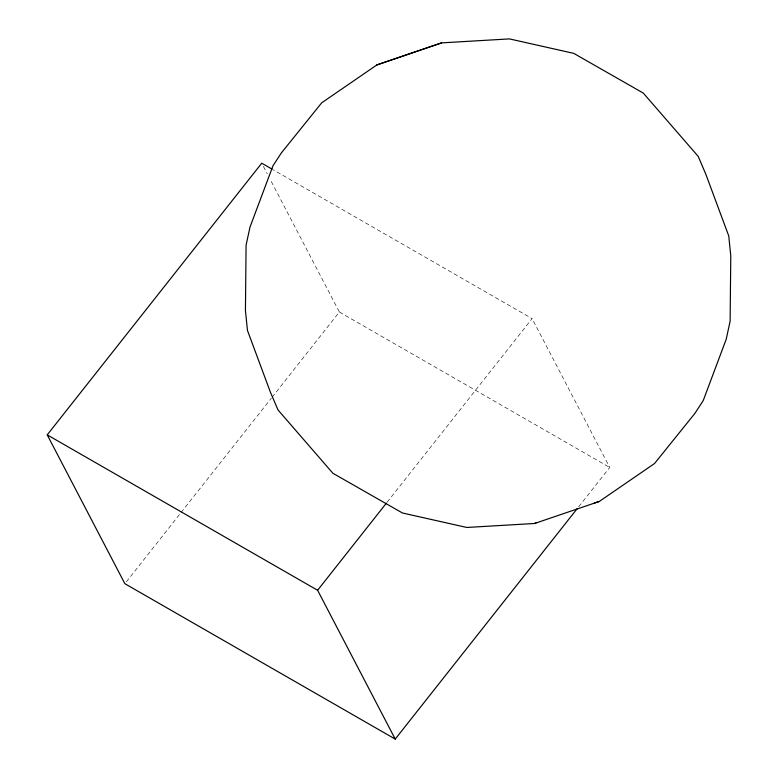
<?xml version="1.0" encoding="UTF-8"?>
<svg xmlns="http://www.w3.org/2000/svg" width="778" height="778" viewBox="0 0 778 778"><rect width="100%" height="100%" fill="white"/><g stroke="black" fill="none" stroke-linecap="round" stroke-linejoin="round"><path stroke-width="0.58" stroke-dasharray="3.89 2.92" d="M126.347 581.827L180.34 513.441M181.079 512.508L271.318 398.219M272.057 397.286L339.373 312.036L270.044 179.144M387.123 502.209L532.094 318.601L273.166 169.779M578.676 506.779L609.738 467.442L532.094 318.601M339.373 312.036L609.738 467.442M263.392 166.395L267.272 173.834"/><path stroke-width="1.17" d="M577.188 508.656L395.234 739.1L124.869 583.695L47.225 434.863L261.729 163.205L272.125 169.176M395.234 739.1L317.599 590.269L386.384 503.142M376.892 64.914L321.674 102.842L281.335 152.955L272.981 165.782L250.02 227.04L246.081 245.128L245.44 310.587L247.453 330.417L270.355 392.063L278.018 409.977L332.896 473.267L402.469 512.994L466.8 527.465L534.622 523.477L599.313 501.45L654.531 463.523L694.88 413.41L703.224 400.573L726.195 339.315L730.124 321.236L730.775 255.777L728.753 235.938L705.85 174.291L698.197 156.378L643.309 93.097L573.746 53.361L509.415 38.9L441.583 42.878L376.892 64.914L441.583 42.878M534.622 523.477L535.935 522.972M594.674 502.967L599.313 501.45M47.225 434.863L317.599 590.269"/></g></svg>
